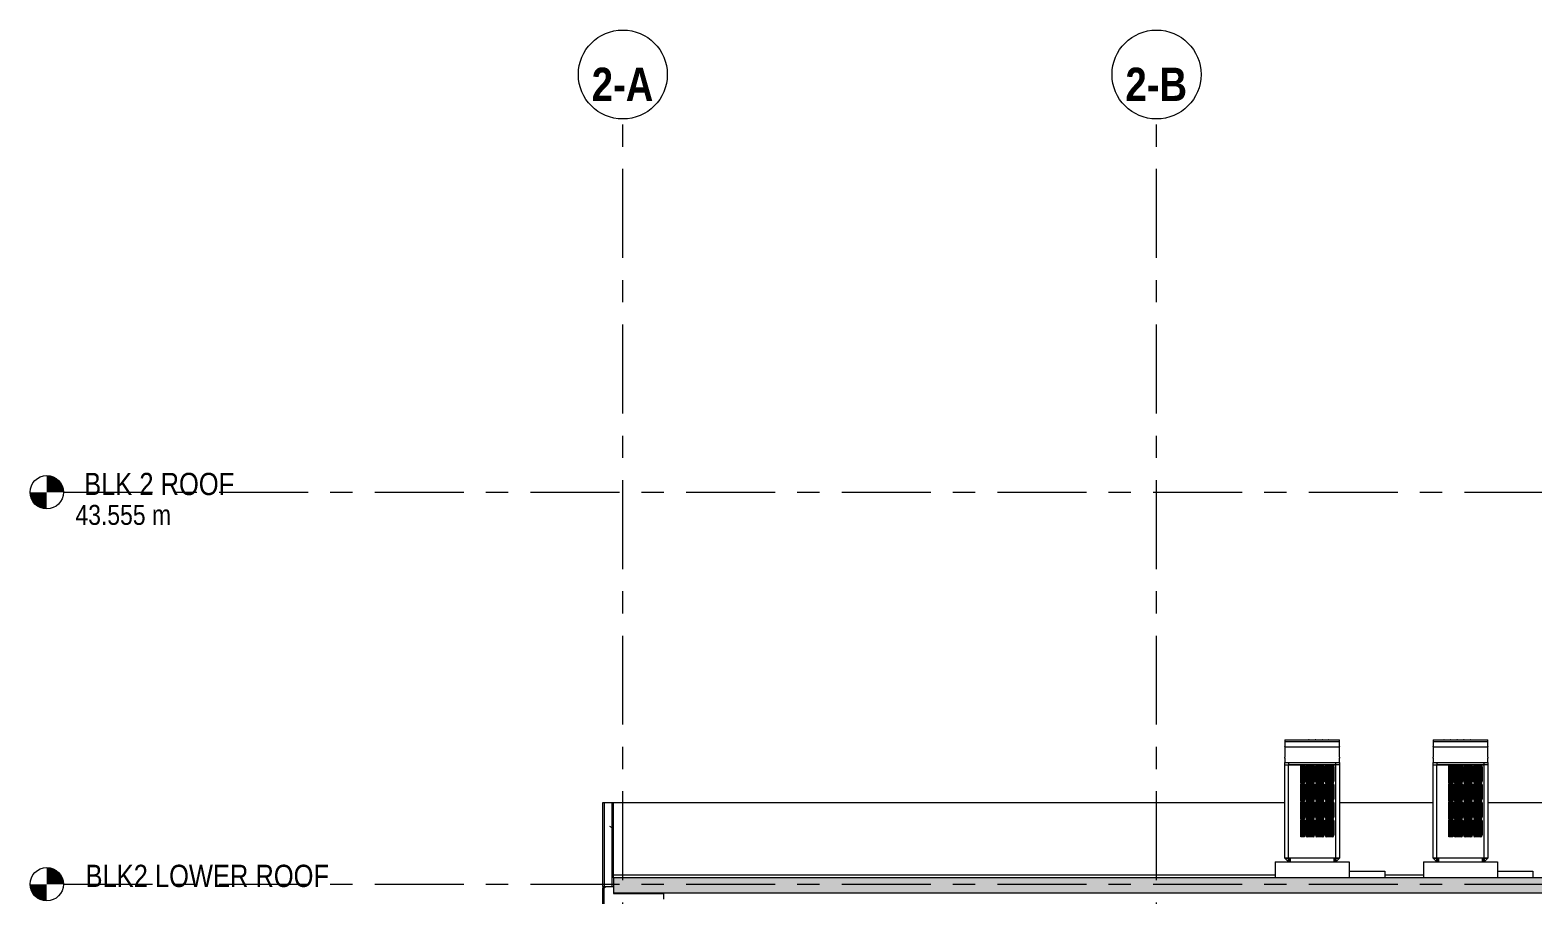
# Model space of a CAD drawing. Header units: millimetres. Extents: x -18215 to 134275, y 17919 to 48497.
# Drawn here: x 36799 to 57074, y 36620 to 48294 of the extents above; entities that cross this region are included whole.
import ezdxf

# ---------------------------------------------------------------- set-up
doc = ezdxf.new("R2010")
doc.units = ezdxf.units.MM
doc.linetypes.add('IDA - Grid Line', pattern=[2100, 1200, -300, 300, -300])
for name, color, linetype, lineweight in [('0-1', 7, 'Continuous', 5), ('A-_FLORLEVL_E', 7, 'Continuous', 9), ('S-_ANOTGRID_E', 7, 'Continuous', 9)]:
    doc.layers.add(name, color=color, linetype=linetype, lineweight=lineweight)
for name, color, linetype, lineweight, true_color in [('A-_FLOR----_E-1', 6, 'Continuous', 9, 0xff00ff), ('A-_FLORLEVL_E-1', 9, 'IDA - Grid Line', 9, 0x808080), ('A-_FLORPATT_E-1', 6, 'Continuous', 9, 0xff00ff), ('A-_GENM----_M-1', 6, 'Continuous', 9, 0xff00ff), ('A-_WALL----_E-1', 6, 'Continuous', 9, 0xff00ff), ('A-_WALL----_H-1', 6, 'Continuous', 9, 0xff00ff), ('M-_EQPT----_E-1', 6, 'Continuous', 9, 0xff00ff), ('S-_ANOTGRID_E-1', 9, 'IDA - Grid Line', 9, 0x808080), ('X_PART----_E-1', 6, 'Continuous', 9, 0xff00ff)]:
    doc.layers.add(name, color=color, linetype=linetype, lineweight=lineweight, true_color=true_color)
doc.styles.add('Arial Narrow', font='ARIALN.TTF', dxfattribs={"height": 300})
doc.styles.add('Arial Narrow_1', font='ARIALN.TTF', dxfattribs={"height": 270})
doc.styles.add('Arial Narrow_B', font='ARIALNB.TTF', dxfattribs={"height": 450})
pattern_1 = [(50, (85762.1, 31875), (1093.104, -95.634), [114.3, -1257.3]), (355, (85762.1, 31875), (-211.457, 1146.34), [91.44, -1005.84]), (100.451, (85853.2, 31867.1), (881.656, 1050.7), [97.14, -1068.54]), (46.184, (85762.1, 32179.8), (1626.475, -252.257), [171.45, -1885.95]), (96.636, (85897.6, 32158.8), (1424.416, 1484.565), [145.71, -1602.81]), (351.184, (85762.1, 32179.8), (1424.43, 1484.55), [137.16, -1508.76]), (21, (85914.5, 32103.6), (909.686, -613.591), [114.3, -1257.3]), (326, (85914.5, 32103.6), (370.812, 1105.13), [91.44, -1005.84]), (71.451, (85990.3, 32052.5), (1280.503, 491.528), [97.14, -1068.54]), (37.5, (85762.1, 31875.04), (18.5313, 507.3303), [50.292, -943.356, 50.292, -1980.438]), (37.5, (85762.1, 31875.04), (18.5313, 507.3303), [-1043.94, -970.788, 50.292, -959.358]), (7.5, (85762.1, 31875.04), (400.918, 601.0836), [50.292, -531.876, 50.292, -920.496, -384.81]), (7.5, (85762.1, 31875.04), (400.918, 601.0836), [-1552.956, 50.292, -334.518]), (327.5, (85422.25, 31875.04), (813.545, -34.3737), [50.292, -330.708, 50.292, -2715.768]), (327.5, (85422.25, 31875.04), (813.545, -34.3737), [-431.292, -1138.428, 50.292, -1527.048]), (317.5, (85269.85, 31875.04), (888.775, 152.56), [50.292, -445.008, 50.292, -1859.28]), (317.5, (85269.85, 31875.04), (888.775, 152.56), [-545.592, -739.14, 50.292, -1069.848])]

# ---------------------------------------------------------------- blocks, each defined once
blk = doc.blocks.new('1599_DB_A_BLK2_ISS_ACMV_R21 23 1228_rvt-2-Section 114')
at = {"layer": 'M-_EQPT----_E-1'}
h = blk.add_hatch(dxfattribs=at)
h.set_pattern_fill('FP_20', color=8, style=0, pattern_type=2)
h.set_pattern_definition([(90, (-66054.658, 38250.5), (-15, 9e-16), [])])
h.paths.add_polyline_path([(-66030, 38134), (-66030, 38367), (-66080, 38366), (-66080, 38134)])
h = blk.add_hatch(dxfattribs=at)
h.set_pattern_fill('FP_19', color=8, style=0, pattern_type=2)
h.set_pattern_definition([(90, (-65953.158, 38250.5), (-15, 9e-16), [])])
h.paths.add_polyline_path([(-65917, 38134), (-65908, 38135), (-65904, 38137), (-65900, 38140), (-65894, 38149), (-65894, 38154), (-65895, 38352), (-65896, 38357), (-65904, 38364), (-65914, 38367), (-65998, 38366), (-66003, 38364), (-66010, 38357), (-66013, 38347), (-66012, 38149), (-66007, 38140), (-66003, 38137), (-65993, 38134)])
h = blk.add_hatch(dxfattribs=at)
h.set_pattern_fill('FP_21', color=8, style=0, pattern_type=2)
h.set_pattern_definition([(90, (-65822.158, 38250.5), (-15, 9e-16), [])])
h.paths.add_polyline_path([(-65845, 38134), (-65777, 38135), (-65773, 38137), (-65765, 38144), (-65763, 38154), (-65764, 38352), (-65765, 38357), (-65774, 38365), (-65783, 38367), (-65867, 38366), (-65872, 38364), (-65879, 38357), (-65882, 38347), (-65881, 38149), (-65876, 38140), (-65872, 38137), (-65862, 38134)])
h = blk.add_hatch(dxfattribs=at)
h.set_pattern_fill('FP_22', color=8, style=0, pattern_type=2)
h.set_pattern_definition([(90, (-65691.158, 38250.5), (-15, 9e-16), [])])
h.paths.add_polyline_path([(-65731, 38134), (-65646, 38135), (-65642, 38137), (-65634, 38144), (-65632, 38154), (-65633, 38352), (-65634, 38357), (-65642, 38364), (-65652, 38367), (-65736, 38366), (-65742, 38363), (-65748, 38357), (-65751, 38347), (-65750, 38149), (-65745, 38140), (-65741, 38137), (-65733, 38135)])
h = blk.add_hatch(dxfattribs=at)
h.set_pattern_fill('FP_20', color=8, style=0, pattern_type=2)
h.set_pattern_definition([(90, (-64054.658, 38250.5), (-15, 9e-16), [])])
h.paths.add_polyline_path([(-64030, 38134), (-64030, 38367), (-64080, 38366), (-64080, 38134)])
h = blk.add_hatch(dxfattribs=at)
h.set_pattern_fill('FP_19', color=8, style=0, pattern_type=2)
h.set_pattern_definition([(90, (-63953.158, 38250.5), (-15, 9e-16), [])])
h.paths.add_polyline_path([(-63917, 38134), (-63908, 38135), (-63904, 38137), (-63900, 38140), (-63894, 38149), (-63894, 38154), (-63895, 38352), (-63896, 38357), (-63904, 38364), (-63914, 38367), (-63998, 38366), (-64003, 38364), (-64010, 38357), (-64013, 38347), (-64012, 38149), (-64007, 38140), (-64003, 38137), (-63993, 38134)])
h = blk.add_hatch(dxfattribs=at)
h.set_pattern_fill('FP_21', color=8, style=0, pattern_type=2)
h.set_pattern_definition([(90, (-63822.158, 38250.5), (-15, 9e-16), [])])
h.paths.add_polyline_path([(-63845, 38134), (-63777, 38135), (-63773, 38137), (-63765, 38144), (-63763, 38154), (-63764, 38352), (-63765, 38357), (-63774, 38365), (-63783, 38367), (-63867, 38366), (-63872, 38364), (-63879, 38357), (-63882, 38347), (-63881, 38149), (-63876, 38140), (-63872, 38137), (-63862, 38134)])
h = blk.add_hatch(dxfattribs=at)
h.set_pattern_fill('FP_22', color=8, style=0, pattern_type=2)
h.set_pattern_definition([(90, (-63691.158, 38250.5), (-15, 9e-16), [])])
h.paths.add_polyline_path([(-63731, 38134), (-63646, 38135), (-63642, 38137), (-63634, 38144), (-63632, 38154), (-63633, 38352), (-63634, 38357), (-63642, 38364), (-63652, 38367), (-63736, 38366), (-63742, 38363), (-63748, 38357), (-63751, 38347), (-63750, 38149), (-63745, 38140), (-63741, 38137), (-63733, 38135)])
h = blk.add_hatch(dxfattribs=at)
h.set_pattern_fill('FP_23', color=8, style=0, pattern_type=2)
h.set_pattern_definition([(90, (-66054.658, 38007.5), (-15, 9e-16), [])])
h.paths.add_polyline_path([(-66080, 37891), (-66030, 37891), (-66030, 38124), (-66080, 38124), (-66080, 37897)])
h = blk.add_hatch(dxfattribs=at)
h.set_pattern_fill('FP_24', color=8, style=0, pattern_type=2)
h.set_pattern_definition([(90, (-65953.158, 38007.5), (-15, 9e-16), [])])
h.paths.add_polyline_path([(-65914, 37891), (-65904, 37894), (-65896, 37901), (-65894, 37911), (-65894, 38109), (-65900, 38118), (-65904, 38121), (-65914, 38124), (-65998, 38123), (-66003, 38121), (-66007, 38118), (-66012, 38109), (-66013, 38100), (-66012, 37906), (-66007, 37897), (-66003, 37894), (-65990, 37891)])
h = blk.add_hatch(dxfattribs=at)
h.set_pattern_fill('FP_25', color=8, style=0, pattern_type=2)
h.set_pattern_definition([(90, (-65822.158, 38007.5), (-15, 9e-16), [])])
h.paths.add_polyline_path([(-65862, 37891), (-65777, 37892), (-65773, 37894), (-65765, 37901), (-65763, 37911), (-65763, 38109), (-65769, 38118), (-65773, 38121), (-65783, 38124), (-65867, 38123), (-65872, 38121), (-65876, 38118), (-65881, 38109), (-65882, 38100), (-65881, 37906), (-65876, 37897), (-65872, 37894), (-65864, 37892)])
h = blk.add_hatch(dxfattribs=at)
h.set_pattern_fill('FP_26', color=8, style=0, pattern_type=2)
h.set_pattern_definition([(90, (-65691.158, 38007.5), (-15, 9e-16), [])])
h.paths.add_polyline_path([(-65731, 37891), (-65646, 37892), (-65642, 37894), (-65634, 37901), (-65632, 37911), (-65632, 38109), (-65638, 38118), (-65642, 38121), (-65652, 38124), (-65736, 38123), (-65741, 38121), (-65748, 38114), (-65751, 38100), (-65750, 37906), (-65745, 37897), (-65741, 37894), (-65733, 37892)])
h = blk.add_hatch(dxfattribs=at)
h.set_pattern_fill('FP_23', color=8, style=0, pattern_type=2)
h.set_pattern_definition([(90, (-64054.658, 38007.5), (-15, 9e-16), [])])
h.paths.add_polyline_path([(-64080, 37891), (-64030, 37891), (-64030, 38124), (-64080, 38124), (-64080, 37897)])
h = blk.add_hatch(dxfattribs=at)
h.set_pattern_fill('FP_24', color=8, style=0, pattern_type=2)
h.set_pattern_definition([(90, (-63953.158, 38007.5), (-15, 9e-16), [])])
h.paths.add_polyline_path([(-63914, 37891), (-63904, 37894), (-63896, 37901), (-63894, 37911), (-63894, 38109), (-63900, 38118), (-63904, 38121), (-63914, 38124), (-63998, 38123), (-64003, 38121), (-64007, 38118), (-64012, 38109), (-64013, 38100), (-64012, 37906), (-64007, 37897), (-64003, 37894), (-63990, 37891)])
h = blk.add_hatch(dxfattribs=at)
h.set_pattern_fill('FP_25', color=8, style=0, pattern_type=2)
h.set_pattern_definition([(90, (-63822.158, 38007.5), (-15, 9e-16), [])])
h.paths.add_polyline_path([(-63862, 37891), (-63777, 37892), (-63773, 37894), (-63765, 37901), (-63763, 37911), (-63763, 38109), (-63769, 38118), (-63773, 38121), (-63783, 38124), (-63867, 38123), (-63872, 38121), (-63876, 38118), (-63881, 38109), (-63882, 38100), (-63881, 37906), (-63876, 37897), (-63872, 37894), (-63864, 37892)])
h = blk.add_hatch(dxfattribs=at)
h.set_pattern_fill('FP_26', color=8, style=0, pattern_type=2)
h.set_pattern_definition([(90, (-63691.158, 38007.5), (-15, 9e-16), [])])
h.paths.add_polyline_path([(-63731, 37891), (-63646, 37892), (-63642, 37894), (-63634, 37901), (-63632, 37911), (-63632, 38109), (-63638, 38118), (-63642, 38121), (-63652, 38124), (-63736, 38123), (-63741, 38121), (-63748, 38114), (-63751, 38100), (-63750, 37906), (-63745, 37897), (-63741, 37894), (-63733, 37892)])
h = blk.add_hatch(dxfattribs=at)
h.set_pattern_fill('FP_27', color=8, style=0, pattern_type=2)
h.set_pattern_definition([(90, (-66054.658, 37643), (-15, 9e-16), [])])
h.paths.add_polyline_path([(-66030, 37405), (-66030, 37638), (-66080, 37638), (-66080, 37405)])
h.paths.add_polyline_path([(-66080, 37648), (-66030, 37648), (-66030, 37881), (-66080, 37881)])
h = blk.add_hatch(dxfattribs=at)
h.set_pattern_fill('FP_32', color=8, style=0, pattern_type=2)
h.set_pattern_definition([(90, (-65953.158, 37764.5), (-15, 9e-16), [])])
h.paths.add_polyline_path([(-65914, 37648), (-65904, 37651), (-65900, 37654), (-65894, 37663), (-65894, 37668), (-65894, 37866), (-65900, 37875), (-65904, 37878), (-65917, 37881), (-65998, 37880), (-66003, 37878), (-66007, 37875), (-66012, 37866), (-66013, 37861), (-66012, 37663), (-66007, 37655), (-66003, 37651), (-65993, 37648), (-65917, 37648)])
h = blk.add_hatch(dxfattribs=at)
h.set_pattern_fill('FP_33', color=8, style=0, pattern_type=2)
h.set_pattern_definition([(90, (-65822.158, 37764.5), (-15, 9e-16), [])])
h.paths.add_polyline_path([(-65862, 37648), (-65777, 37649), (-65773, 37651), (-65769, 37654), (-65763, 37663), (-65763, 37668), (-65763, 37866), (-65769, 37875), (-65773, 37878), (-65783, 37881), (-65867, 37880), (-65872, 37878), (-65879, 37871), (-65882, 37861), (-65881, 37663), (-65876, 37655), (-65872, 37651), (-65864, 37649)])
h = blk.add_hatch(dxfattribs=at)
h.set_pattern_fill('FP_28', color=8, style=0, pattern_type=2)
h.set_pattern_definition([(90, (-65691.158, 37764.5), (-15, 9e-16), [])])
h.paths.add_polyline_path([(-65731, 37648), (-65646, 37649), (-65642, 37651), (-65638, 37654), (-65632, 37663), (-65632, 37668), (-65633, 37866), (-65634, 37871), (-65642, 37878), (-65652, 37881), (-65736, 37880), (-65741, 37878), (-65748, 37871), (-65751, 37861), (-65750, 37663), (-65745, 37655), (-65741, 37651), (-65733, 37649)])
h = blk.add_hatch(dxfattribs=at)
h.set_pattern_fill('FP_27', color=8, style=0, pattern_type=2)
h.set_pattern_definition([(90, (-64054.658, 37643), (-15, 9e-16), [])])
h.paths.add_polyline_path([(-64030, 37405), (-64030, 37638), (-64080, 37638), (-64080, 37405)])
h.paths.add_polyline_path([(-64080, 37648), (-64030, 37648), (-64030, 37881), (-64080, 37881)])
h = blk.add_hatch(dxfattribs=at)
h.set_pattern_fill('FP_32', color=8, style=0, pattern_type=2)
h.set_pattern_definition([(90, (-63953.158, 37764.5), (-15, 9e-16), [])])
h.paths.add_polyline_path([(-63914, 37648), (-63904, 37651), (-63900, 37654), (-63894, 37663), (-63894, 37668), (-63894, 37866), (-63900, 37875), (-63904, 37878), (-63917, 37881), (-63998, 37880), (-64003, 37878), (-64007, 37875), (-64012, 37866), (-64013, 37861), (-64012, 37663), (-64007, 37655), (-64003, 37651), (-63993, 37648), (-63917, 37648)])
h = blk.add_hatch(dxfattribs=at)
h.set_pattern_fill('FP_33', color=8, style=0, pattern_type=2)
h.set_pattern_definition([(90, (-63822.158, 37764.5), (-15, 9e-16), [])])
h.paths.add_polyline_path([(-63862, 37648), (-63777, 37649), (-63773, 37651), (-63769, 37654), (-63763, 37663), (-63763, 37668), (-63763, 37866), (-63769, 37875), (-63773, 37878), (-63783, 37881), (-63867, 37880), (-63872, 37878), (-63879, 37871), (-63882, 37861), (-63881, 37663), (-63876, 37655), (-63872, 37651), (-63864, 37649)])
h = blk.add_hatch(dxfattribs=at)
h.set_pattern_fill('FP_28', color=8, style=0, pattern_type=2)
h.set_pattern_definition([(90, (-63691.158, 37764.5), (-15, 9e-16), [])])
h.paths.add_polyline_path([(-63731, 37648), (-63646, 37649), (-63642, 37651), (-63638, 37654), (-63632, 37663), (-63632, 37668), (-63633, 37866), (-63634, 37871), (-63642, 37878), (-63652, 37881), (-63736, 37880), (-63741, 37878), (-63748, 37871), (-63751, 37861), (-63750, 37663), (-63745, 37655), (-63741, 37651), (-63733, 37649)])
h = blk.add_hatch(dxfattribs=at)
h.set_pattern_fill('FP_31', color=8, style=0, pattern_type=2)
h.set_pattern_definition([(90, (-65953.158, 37521.5), (-15, 9e-16), [])])
h.paths.add_polyline_path([(-65914, 37405), (-65904, 37408), (-65900, 37411), (-65894, 37422), (-65894, 37425), (-65894, 37623), (-65900, 37632), (-65904, 37635), (-65914, 37638), (-65998, 37637), (-66003, 37635), (-66007, 37632), (-66012, 37623), (-66013, 37618), (-66012, 37420), (-66007, 37412), (-66003, 37408), (-65993, 37405)])
h = blk.add_hatch(dxfattribs=at)
h.set_pattern_fill('FP_30', color=8, style=0, pattern_type=2)
h.set_pattern_definition([(90, (-65822.158, 37521.5), (-15, 9e-16), [])])
h.paths.add_polyline_path([(-65783, 37405), (-65773, 37408), (-65769, 37411), (-65763, 37420), (-65763, 37425), (-65763, 37623), (-65769, 37632), (-65773, 37635), (-65783, 37638), (-65867, 37637), (-65872, 37635), (-65876, 37632), (-65881, 37623), (-65882, 37618), (-65881, 37420), (-65876, 37412), (-65872, 37408), (-65862, 37405), (-65845, 37405)])
h = blk.add_hatch(dxfattribs=at)
h.set_pattern_fill('FP_29', color=8, style=0, pattern_type=2)
h.set_pattern_definition([(90, (-65691.158, 37521.5), (-15, 9e-16), [])])
h.paths.add_polyline_path([(-65670, 37405), (-65646, 37406), (-65642, 37408), (-65638, 37411), (-65632, 37420), (-65632, 37425), (-65632, 37623), (-65638, 37632), (-65642, 37635), (-65652, 37638), (-65736, 37637), (-65741, 37635), (-65745, 37632), (-65750, 37623), (-65751, 37618), (-65750, 37420), (-65745, 37411), (-65741, 37408), (-65731, 37405)])
h = blk.add_hatch(dxfattribs=at)
h.set_pattern_fill('FP_31', color=8, style=0, pattern_type=2)
h.set_pattern_definition([(90, (-63953.158, 37521.5), (-15, 9e-16), [])])
h.paths.add_polyline_path([(-63914, 37405), (-63904, 37408), (-63900, 37411), (-63894, 37422), (-63894, 37425), (-63894, 37623), (-63900, 37632), (-63904, 37635), (-63914, 37638), (-63998, 37637), (-64003, 37635), (-64007, 37632), (-64012, 37623), (-64013, 37618), (-64012, 37420), (-64007, 37412), (-64003, 37408), (-63993, 37405)])
h = blk.add_hatch(dxfattribs=at)
h.set_pattern_fill('FP_30', color=8, style=0, pattern_type=2)
h.set_pattern_definition([(90, (-63822.158, 37521.5), (-15, 9e-16), [])])
h.paths.add_polyline_path([(-63783, 37405), (-63773, 37408), (-63769, 37411), (-63763, 37420), (-63763, 37425), (-63763, 37623), (-63769, 37632), (-63773, 37635), (-63783, 37638), (-63867, 37637), (-63872, 37635), (-63876, 37632), (-63881, 37623), (-63882, 37618), (-63881, 37420), (-63876, 37412), (-63872, 37408), (-63862, 37405), (-63845, 37405)])
h = blk.add_hatch(dxfattribs=at)
h.set_pattern_fill('FP_29', color=8, style=0, pattern_type=2)
h.set_pattern_definition([(90, (-63691.158, 37521.5), (-15, 9e-16), [])])
h.paths.add_polyline_path([(-63670, 37405), (-63646, 37406), (-63642, 37408), (-63638, 37411), (-63632, 37420), (-63632, 37425), (-63632, 37623), (-63638, 37632), (-63642, 37635), (-63652, 37638), (-63736, 37637), (-63741, 37635), (-63745, 37632), (-63750, 37623), (-63751, 37618), (-63750, 37420), (-63745, 37411), (-63741, 37408), (-63731, 37405)])
at = {"layer": 'A-_FLOR----_E-1', "color": 8}
for p, q in [((-66425, 37065), (-65425, 37065)), ((-66425, 37065), (-66425, 36857)), ((-65425, 37065), (-65425, 36857)), ((-64425, 37065), (-63425, 37065)), ((-64425, 37065), (-64425, 36857)), ((-63425, 37065), (-63425, 36857))]:
    blk.add_line(p, q, dxfattribs=at)
at = {"layer": 'M-_EQPT----_E-1', "color": 8}
for p, q in [((-66295, 38712), (-65925, 38712)), ((-66295, 38712), (-66295, 38688)), ((-65925, 38688), (-66295, 38688)), ((-66295, 38620), (-66293, 38619)), ((-66293, 38619), (-66293, 38479)), ((-66292, 38619), (-65925, 38619)), ((-66144, 38712), (-66147, 38712)), ((-66060, 38712), (-66062, 38712)), ((-65964, 38712), (-65975, 38712)), ((-65925, 38712), (-65555, 38712)), ((-65555, 38688), (-65925, 38688)), ((-65925, 38619), (-65557, 38619)), ((-65874, 38712), (-65885, 38712)), ((-65787, 38712), (-65789, 38712)), ((-65702, 38712), (-65705, 38712)), ((-65556, 38619), (-65555, 38620)), ((-65556, 38479), (-65556, 38619)), ((-65555, 38688), (-65555, 38712)), ((-64295, 38712), (-63925, 38712)), ((-64295, 38712), (-64295, 38688)), ((-63925, 38688), (-64295, 38688)), ((-64295, 38620), (-64293, 38619)), ((-64293, 38619), (-64293, 38479)), ((-64292, 38619), (-63925, 38619)), ((-64144, 38712), (-64147, 38712)), ((-64060, 38712), (-64062, 38712)), ((-63964, 38712), (-63975, 38712)), ((-63925, 38712), (-63555, 38712)), ((-63555, 38688), (-63925, 38688)), ((-63925, 38619), (-63557, 38619)), ((-63874, 38712), (-63885, 38712)), ((-63787, 38712), (-63789, 38712)), ((-63702, 38712), (-63705, 38712)), ((-63556, 38619), (-63555, 38620)), ((-63556, 38479), (-63556, 38619)), ((-63555, 38688), (-63555, 38712)), ((-66295, 38409), (-66245, 38409)), ((-66295, 38374), (-66295, 38409)), ((-66295, 38374), (-66245, 38374)), ((-66295, 37116), (-66295, 38374)), ((-66245, 38409), (-65605, 38409)), ((-66245, 38409), (-66245, 38374)), ((-65605, 38374), (-66245, 38374)), ((-66245, 38374), (-65605, 38374)), ((-66245, 37116), (-66245, 38374)), ((-66080, 38134), (-66080, 38367)), ((-66080, 38367), (-66030, 38367)), ((-66030, 38367), (-66030, 38134)), ((-66013, 38154), (-66013, 38347)), ((-65993, 38367), (-65914, 38367)), ((-65894, 38347), (-65894, 38154)), ((-65882, 38154), (-65882, 38347)), ((-65862, 38367), (-65783, 38367)), ((-65763, 38347), (-65763, 38154)), ((-65751, 38154), (-65751, 38347)), ((-65731, 38367), (-65652, 38367)), ((-65632, 38347), (-65632, 38154)), ((-65605, 38409), (-65555, 38409)), ((-65605, 38374), (-65605, 38409)), ((-65555, 38374), (-65605, 38374)), ((-65605, 37116), (-65605, 38374)), ((-65555, 38409), (-65555, 38374)), ((-65555, 38374), (-65555, 37116)), ((-64295, 38409), (-64245, 38409)), ((-64295, 38374), (-64295, 38409)), ((-64295, 38374), (-64245, 38374)), ((-64295, 37116), (-64295, 38374)), ((-64245, 38409), (-63605, 38409)), ((-64245, 38409), (-64245, 38374)), ((-63605, 38374), (-64245, 38374)), ((-64245, 38374), (-63605, 38374)), ((-64245, 37116), (-64245, 38374)), ((-64080, 38134), (-64080, 38367)), ((-64080, 38367), (-64030, 38367)), ((-64030, 38367), (-64030, 38134)), ((-64013, 38154), (-64013, 38347)), ((-63993, 38367), (-63914, 38367)), ((-63894, 38347), (-63894, 38154)), ((-63882, 38154), (-63882, 38347)), ((-63862, 38367), (-63783, 38367)), ((-63763, 38347), (-63763, 38154)), ((-63751, 38154), (-63751, 38347)), ((-63731, 38367), (-63652, 38367)), ((-63632, 38347), (-63632, 38154)), ((-63605, 38409), (-63555, 38409)), ((-63605, 38374), (-63605, 38409)), ((-63555, 38374), (-63605, 38374)), ((-63605, 37116), (-63605, 38374)), ((-63555, 38409), (-63555, 38374)), ((-63555, 38374), (-63555, 37116)), ((-66030, 38134), (-66080, 38134)), ((-66080, 37891), (-66080, 38124)), ((-66080, 38124), (-66030, 38124)), ((-66030, 38124), (-66030, 37891)), ((-65914, 38134), (-65993, 38134)), ((-65993, 38124), (-65914, 38124)), ((-65783, 38134), (-65862, 38134)), ((-65862, 38124), (-65783, 38124)), ((-65652, 38134), (-65731, 38134)), ((-65731, 38124), (-65652, 38124)), ((-64030, 38134), (-64080, 38134)), ((-64080, 37891), (-64080, 38124)), ((-64080, 38124), (-64030, 38124)), ((-64030, 38124), (-64030, 37891)), ((-63914, 38134), (-63993, 38134)), ((-63993, 38124), (-63914, 38124)), ((-63783, 38134), (-63862, 38134)), ((-63862, 38124), (-63783, 38124)), ((-63652, 38134), (-63731, 38134)), ((-63731, 38124), (-63652, 38124)), ((-66013, 37911), (-66013, 38104)), ((-65894, 38104), (-65894, 37911)), ((-65882, 37911), (-65882, 38104)), ((-65763, 38104), (-65763, 37911)), ((-65751, 37911), (-65751, 38104)), ((-65632, 38104), (-65632, 37911)), ((-64013, 37911), (-64013, 38104)), ((-63894, 38104), (-63894, 37911)), ((-63882, 37911), (-63882, 38104)), ((-63763, 38104), (-63763, 37911)), ((-63751, 37911), (-63751, 38104)), ((-63632, 38104), (-63632, 37911)), ((-66030, 37891), (-66080, 37891)), ((-66080, 37881), (-66030, 37881)), ((-66080, 37648), (-66080, 37881)), ((-66030, 37881), (-66030, 37648)), ((-66013, 37668), (-66013, 37861)), ((-65914, 37891), (-65993, 37891)), ((-65993, 37881), (-65914, 37881)), ((-65894, 37861), (-65894, 37668)), ((-65882, 37668), (-65882, 37861)), ((-65783, 37891), (-65862, 37891)), ((-65862, 37881), (-65783, 37881)), ((-65763, 37861), (-65763, 37668)), ((-65751, 37668), (-65751, 37861)), ((-65652, 37891), (-65731, 37891)), ((-65731, 37881), (-65652, 37881)), ((-65632, 37861), (-65632, 37668)), ((-64030, 37891), (-64080, 37891)), ((-64080, 37881), (-64030, 37881)), ((-64080, 37648), (-64080, 37881)), ((-64030, 37881), (-64030, 37648)), ((-64013, 37668), (-64013, 37861)), ((-63914, 37891), (-63993, 37891)), ((-63993, 37881), (-63914, 37881)), ((-63894, 37861), (-63894, 37668)), ((-63882, 37668), (-63882, 37861)), ((-63783, 37891), (-63862, 37891)), ((-63862, 37881), (-63783, 37881)), ((-63763, 37861), (-63763, 37668)), ((-63751, 37668), (-63751, 37861)), ((-63652, 37891), (-63731, 37891)), ((-63731, 37881), (-63652, 37881)), ((-63632, 37861), (-63632, 37668)), ((-66030, 37648), (-66080, 37648)), ((-66080, 37638), (-66030, 37638)), ((-66080, 37405), (-66080, 37638)), ((-66030, 37638), (-66030, 37405)), ((-66013, 37425), (-66013, 37618)), ((-65914, 37648), (-65993, 37648)), ((-65993, 37638), (-65914, 37638)), ((-65894, 37618), (-65894, 37425)), ((-65882, 37425), (-65882, 37618)), ((-65783, 37648), (-65862, 37648)), ((-65862, 37638), (-65783, 37638)), ((-65763, 37618), (-65763, 37425)), ((-65751, 37425), (-65751, 37618)), ((-65652, 37648), (-65731, 37648)), ((-65731, 37638), (-65652, 37638)), ((-65632, 37618), (-65632, 37425)), ((-64030, 37648), (-64080, 37648)), ((-64080, 37638), (-64030, 37638)), ((-64080, 37405), (-64080, 37638)), ((-64030, 37638), (-64030, 37405)), ((-64013, 37425), (-64013, 37618)), ((-63914, 37648), (-63993, 37648)), ((-63993, 37638), (-63914, 37638)), ((-63894, 37618), (-63894, 37425)), ((-63882, 37425), (-63882, 37618)), ((-63783, 37648), (-63862, 37648)), ((-63862, 37638), (-63783, 37638)), ((-63763, 37618), (-63763, 37425)), ((-63751, 37425), (-63751, 37618)), ((-63652, 37648), (-63731, 37648)), ((-63731, 37638), (-63652, 37638)), ((-63632, 37618), (-63632, 37425)), ((-66030, 37405), (-66080, 37405)), ((-65914, 37405), (-65993, 37405)), ((-65783, 37405), (-65862, 37405)), ((-65652, 37405), (-65731, 37405)), ((-64030, 37405), (-64080, 37405)), ((-63914, 37405), (-63993, 37405)), ((-63783, 37405), (-63862, 37405)), ((-63652, 37405), (-63731, 37405)), ((-66295, 37116), (-66245, 37116)), ((-66295, 37116), (-66245, 37065)), ((-66245, 37116), (-66295, 37116)), ((-66245, 37116), (-66238, 37116)), ((-66245, 37065), (-66245, 37116)), ((-65605, 37116), (-66245, 37116)), ((-66238, 37065), (-66238, 37116)), ((-66218, 37116), (-66238, 37116)), ((-66238, 37116), (-66238, 37065)), ((-66218, 37070), (-66218, 37116)), ((-65612, 37116), (-65632, 37116)), ((-65632, 37116), (-65632, 37070)), ((-65612, 37116), (-65605, 37116)), ((-65612, 37116), (-65612, 37065)), ((-65612, 37065), (-65612, 37116)), ((-65605, 37116), (-65555, 37116)), ((-65605, 37065), (-65555, 37116)), ((-65605, 37116), (-65605, 37065)), ((-65555, 37116), (-65605, 37116)), ((-64295, 37116), (-64245, 37116)), ((-64295, 37116), (-64245, 37065)), ((-64245, 37116), (-64295, 37116)), ((-64245, 37116), (-64238, 37116)), ((-64245, 37065), (-64245, 37116)), ((-63605, 37116), (-64245, 37116)), ((-64238, 37065), (-64238, 37116)), ((-64218, 37116), (-64238, 37116)), ((-64238, 37116), (-64238, 37065)), ((-64218, 37070), (-64218, 37116)), ((-63612, 37116), (-63632, 37116)), ((-63632, 37116), (-63632, 37070)), ((-63612, 37116), (-63605, 37116)), ((-63612, 37116), (-63612, 37065)), ((-63612, 37065), (-63612, 37116)), ((-63605, 37116), (-63555, 37116)), ((-63605, 37065), (-63555, 37116)), ((-63605, 37116), (-63605, 37065)), ((-63555, 37116), (-63605, 37116)), ((-66235, 37065), (-66235, 37070)), ((-66235, 37070), (-66218, 37070)), ((-65632, 37070), (-65615, 37070)), ((-65615, 37070), (-65615, 37065)), ((-64235, 37065), (-64235, 37070)), ((-64235, 37070), (-64218, 37070)), ((-63632, 37070), (-63615, 37070)), ((-63615, 37070), (-63615, 37065))]:
    blk.add_line(p, q, dxfattribs=at)
at = {"layer": 'M-_EQPT----_E-1', "color": 8, "flags": 128}
for points in [[(-66295, 38466), (-66294, 38469), (-66294, 38472), (-66294, 38475), (-66293, 38478), (-66293, 38479)], [(-65556, 38479), (-65556, 38476), (-65555, 38473), (-65555, 38470), (-65555, 38468), (-65555, 38466)], [(-64295, 38466), (-64294, 38469), (-64294, 38472), (-64294, 38475), (-64293, 38478), (-64293, 38479)], [(-63556, 38479), (-63556, 38476), (-63555, 38473), (-63555, 38470), (-63555, 38468), (-63555, 38466)]]:
    blk.add_lwpolyline(points, dxfattribs=at)
at = {"layer": 'M-_EQPT----_E-1', "color": 8}
for centre, start, end in [((-65993, 38347), 90, 180), ((-65914, 38347), 0, 90), ((-65862, 38347), 90, 180), ((-65783, 38347), 0, 90), ((-65731, 38347), 90, 180), ((-65652, 38347), 0, 90), ((-63993, 38347), 90, 180), ((-63914, 38347), 0, 90), ((-63862, 38347), 90, 180), ((-63783, 38347), 0, 90), ((-63731, 38347), 90, 180), ((-63652, 38347), 0, 90), ((-65993, 38154), 180, 270), ((-65993, 38104), 90, 180), ((-65914, 38154), 270, 0), ((-65914, 38104), 0, 90), ((-65862, 38154), 180, 270), ((-65862, 38104), 90, 180), ((-65783, 38154), 270, 0), ((-65783, 38104), 0, 90), ((-65731, 38154), 180, 270), ((-65731, 38104), 90, 180), ((-65652, 38154), 270, 0), ((-65652, 38104), 0, 90), ((-63993, 38154), 180, 270), ((-63993, 38104), 90, 180), ((-63914, 38154), 270, 0), ((-63914, 38104), 0, 90), ((-63862, 38154), 180, 270), ((-63862, 38104), 90, 180), ((-63783, 38154), 270, 0), ((-63783, 38104), 0, 90), ((-63731, 38154), 180, 270), ((-63731, 38104), 90, 180), ((-63652, 38154), 270, 0), ((-63652, 38104), 0, 90), ((-65993, 37911), 180, 270), ((-65993, 37861), 90, 180), ((-65914, 37911), 270, 0), ((-65914, 37861), 0, 90), ((-65862, 37911), 180, 270), ((-65862, 37861), 90, 180), ((-65783, 37911), 270, 0), ((-65783, 37861), 0, 90), ((-65731, 37911), 180, 270), ((-65731, 37861), 90, 180), ((-65652, 37911), 270, 0), ((-65652, 37861), 0, 90), ((-63993, 37911), 180, 270), ((-63993, 37861), 90, 180), ((-63914, 37911), 270, 0), ((-63914, 37861), 0, 90), ((-63862, 37911), 180, 270), ((-63862, 37861), 90, 180), ((-63783, 37911), 270, 0), ((-63783, 37861), 0, 90), ((-63731, 37911), 180, 270), ((-63731, 37861), 90, 180), ((-63652, 37911), 270, 0), ((-63652, 37861), 0, 90), ((-65993, 37668), 180, 270), ((-65993, 37618), 90, 180), ((-65914, 37668), 270, 0), ((-65914, 37618), 0, 90), ((-65862, 37668), 180, 270), ((-65862, 37618), 90, 180), ((-65783, 37668), 270, 0), ((-65783, 37618), 0, 90), ((-65731, 37668), 180, 270), ((-65731, 37618), 90, 180), ((-65652, 37668), 270, 0), ((-65652, 37618), 0, 90), ((-63993, 37668), 180, 270), ((-63993, 37618), 90, 180), ((-63914, 37668), 270, 0), ((-63914, 37618), 0, 90), ((-63862, 37668), 180, 270), ((-63862, 37618), 90, 180), ((-63783, 37668), 270, 0), ((-63783, 37618), 0, 90), ((-63731, 37668), 180, 270), ((-63731, 37618), 90, 180), ((-63652, 37668), 270, 0), ((-63652, 37618), 0, 90), ((-65993, 37425), 180, 270), ((-65914, 37425), 270, 0), ((-65862, 37425), 180, 270), ((-65783, 37425), 270, 0), ((-65731, 37425), 180, 270), ((-65652, 37425), 270, 0), ((-63993, 37425), 180, 270), ((-63914, 37425), 270, 0), ((-63862, 37425), 180, 270), ((-63783, 37425), 270, 0), ((-63731, 37425), 180, 270), ((-63652, 37425), 270, 0)]:
    blk.add_arc(centre, 20, start, end, dxfattribs=at)
for points, knots in [([(-66295, 38688), (-66295, 38681), (-66295, 38670), (-66295, 38657), (-66295, 38646), (-66295, 38634), (-66295, 38624), (-66295, 38620), (-66295, 38620), (-66295, 38623), (-66295, 38625)], [-1, -1, -1, -1, -0.9038462, -0.8557692, -0.8076923, -0.7115385, -0.6153846, -0.5384615, -0.4615385, -0.3846154, -0.3846154, -0.3846154, -0.3846154]), ([(-64295, 38688), (-64295, 38681), (-64295, 38670), (-64295, 38657), (-64295, 38646), (-64295, 38634), (-64295, 38624), (-64295, 38620), (-64295, 38620), (-64295, 38623), (-64295, 38625)], [-1, -1, -1, -1, -0.9038462, -0.8557692, -0.8076923, -0.7115385, -0.6153846, -0.5384615, -0.4615385, -0.3846154, -0.3846154, -0.3846154, -0.3846154]), ([(-66295, 38466), (-66295, 38466), (-66295, 38466), (-66295, 38464), (-66295, 38462), (-66295, 38461), (-66295, 38460), (-66295, 38459), (-66295, 38459), (-66295, 38458), (-66295, 38456), (-66295, 38453), (-66295, 38451), (-66295, 38449), (-66295, 38447), (-66295, 38446), (-66295, 38444), (-66295, 38441), (-66295, 38438), (-66295, 38435), (-66295, 38432), (-66295, 38428), (-66295, 38424), (-66295, 38419), (-66295, 38414), (-66295, 38411), (-66295, 38409)], [-0.5, -0.5, -0.5, -0.5, -0.4791667, -0.4583333, -0.4375, -0.4270833, -0.421875, -0.4166667, -0.4114583, -0.40625, -0.3958333, -0.375, -0.3541667, -0.34375, -0.3333333, -0.3229167, -0.3125, -0.2916667, -0.2708333, -0.25, -0.2291667, -0.2083333, -0.1666667, -0.125, -0.0833333, 0, 0, 0, 0]), ([(-65555, 38409), (-65555, 38411), (-65555, 38414), (-65555, 38419), (-65555, 38424), (-65555, 38428), (-65555, 38432), (-65555, 38435), (-65555, 38438), (-65555, 38441), (-65555, 38444), (-65555, 38446), (-65555, 38447), (-65555, 38449), (-65555, 38451), (-65555, 38453), (-65555, 38456), (-65555, 38458), (-65555, 38459), (-65555, 38459), (-65555, 38460), (-65555, 38461), (-65555, 38462), (-65555, 38464), (-65555, 38466), (-65555, 38466), (-65555, 38466)], [-1, -1, -1, -1, -0.9166667, -0.875, -0.8333333, -0.7916667, -0.7708333, -0.75, -0.7291667, -0.7083333, -0.6875, -0.6770833, -0.6666667, -0.65625, -0.6458333, -0.625, -0.6041667, -0.59375, -0.5885417, -0.5833333, -0.578125, -0.5729167, -0.5625, -0.5416667, -0.5208333, -0.5, -0.5, -0.5, -0.5]), ([(-64295, 38466), (-64295, 38466), (-64295, 38466), (-64295, 38464), (-64295, 38462), (-64295, 38461), (-64295, 38460), (-64295, 38459), (-64295, 38459), (-64295, 38458), (-64295, 38456), (-64295, 38453), (-64295, 38451), (-64295, 38449), (-64295, 38447), (-64295, 38446), (-64295, 38444), (-64295, 38441), (-64295, 38438), (-64295, 38435), (-64295, 38432), (-64295, 38428), (-64295, 38424), (-64295, 38419), (-64295, 38414), (-64295, 38411), (-64295, 38409)], [-0.5, -0.5, -0.5, -0.5, -0.4791667, -0.4583333, -0.4375, -0.4270833, -0.421875, -0.4166667, -0.4114583, -0.40625, -0.3958333, -0.375, -0.3541667, -0.34375, -0.3333333, -0.3229167, -0.3125, -0.2916667, -0.2708333, -0.25, -0.2291667, -0.2083333, -0.1666667, -0.125, -0.0833333, 0, 0, 0, 0]), ([(-63555, 38409), (-63555, 38411), (-63555, 38414), (-63555, 38419), (-63555, 38424), (-63555, 38428), (-63555, 38432), (-63555, 38435), (-63555, 38438), (-63555, 38441), (-63555, 38444), (-63555, 38446), (-63555, 38447), (-63555, 38449), (-63555, 38451), (-63555, 38453), (-63555, 38456), (-63555, 38458), (-63555, 38459), (-63555, 38459), (-63555, 38460), (-63555, 38461), (-63555, 38462), (-63555, 38464), (-63555, 38466), (-63555, 38466), (-63555, 38466)], [-1, -1, -1, -1, -0.9166667, -0.875, -0.8333333, -0.7916667, -0.7708333, -0.75, -0.7291667, -0.7083333, -0.6875, -0.6770833, -0.6666667, -0.65625, -0.6458333, -0.625, -0.6041667, -0.59375, -0.5885417, -0.5833333, -0.578125, -0.5729167, -0.5625, -0.5416667, -0.5208333, -0.5, -0.5, -0.5, -0.5])]:
    blk.add_open_spline(points, degree=3, knots=knots, dxfattribs=at)
for points in [[(-65555, 38625), (-65555, 38623), (-65555, 38620), (-65555, 38620), (-65555, 38624), (-65555, 38631), (-65555, 38642), (-65555, 38655), (-65555, 38671), (-65555, 38682), (-65555, 38688)], [(-63555, 38625), (-63555, 38623), (-63555, 38620), (-63555, 38620), (-63555, 38624), (-63555, 38631), (-63555, 38642), (-63555, 38655), (-63555, 38671), (-63555, 38682), (-63555, 38688)]]:
    blk.add_open_spline(points, degree=3, dxfattribs=at)
blk = doc.blocks.new('Plinth sizes parametric - AC plinth size 2-5373453-Section 114')
at = {"layer": 'A-_GENM----_M-1'}
for p, q in [((-61425, 36940), (-60947, 36940)), ((-60947, 36940), (-60947, 36857))]:
    blk.add_line(p, q, dxfattribs=at)
blk = doc.blocks.new('Level - 1_5 mm Dia-258162-Section 114')
at = {"layer": 'A-_FLORLEVL_E'}
h = blk.add_hatch(color=256, dxfattribs=at)
edge = h.paths.add_edge_path()
edge.add_line((-82997, 22065), (-82772, 22065))
edge.add_arc((-82997, 22065), 225, 0, 90)
edge.add_line((-82997, 22290), (-82997, 22065))
h = blk.add_hatch(color=256, dxfattribs=at)
edge = h.paths.add_edge_path()
edge.add_line((-82997, 21840), (-82997, 22065))
edge.add_line((-82997, 22065), (-83222, 22065))
edge.add_arc((-82997, 22065), 225, 180, 270)
blk.add_circle((-82997, 22065), 225, dxfattribs=at)
blk = doc.blocks.new('Grid - 4 mm Dia-236334-Section 114')
at = {"layer": 'S-_ANOTGRID_E'}
blk.add_circle((-75225, 47694), 600, dxfattribs=at)

msp = doc.modelspace()

# ---------------------------------------------------------------- hatches: boundary and pattern name
at = {"layer": 'A-_FLORPATT_E-1'}
h = msp.add_hatch(dxfattribs=at)
h.set_pattern_fill('FP_10', color=256, style=0, pattern_type=2)
h.set_pattern_definition([(0, (85762.1, 31875.04), (381, 381), [47.625, -333.375]), (90, (85762.1, 31875.04), (-381, 381), [47.625, -333.375]), (135, (85809.73, 31875.04), (-381.0004, 3e-14), [67.352, -471.463]), (0, (85809.73, 32089.35), (381, 381), [47.625, -333.375]), (45, (85833.54, 32065.54), (0, 381.0004), [33.676, -505.139]), (135, (85833.54, 32065.54), (-381.0004, 3e-14), [33.676, -505.139]), (0, (85952.6, 32184.6), (381, 381), [67.352, -313.648]), (45, (85952.6, 32184.6), (0, 381.0004), [47.625, -491.19]), (135, (86019.96, 32184.6), (-381.0004, 3e-14), [47.625, -491.19]), (90, (86024.04, 31970.3), (-381, 381), [47.625, -333.375]), (45, (86024.04, 31970.29), (0, 381.0004), [33.676, -505.139]), (135, (86047.86, 31994.1), (-381.0004, 3e-14), [33.676, -505.139]), (0, (85809.73, 31970.3), (381, 381), [23.812, -319.087]), (0, (86095.48, 32065.54), (381, 381), [23.812, -319.087]), (90, (85976.4, 32113.16), (-381, 381), [23.812, -319.087]), (135, (86024.04, 31898.85), (-381.0004, 3e-14), [33.676, -505.139]), (135, (85857.36, 32160.79), (-381.0004, 3e-14), [33.676, -505.139]), (45, (85940.7, 32000.05), (0, 381.0004), [33.676, -505.139]), (90, (85893.07, 31922.66), (-381, 381), [5.953, -375.047]), (90, (85910.93, 32083.4), (-381, 381), [5.953, -375.047]), (90, (86089.53, 32148.88), (-381, 381), [5.953, -375.047]), (90, (86095.48, 31946.47), (-381, 381), [5.953, -375.047])])
h.paths.add_polyline_path([(60633, 36649), (63271, 36649), (63271, 36849), (44671, 36849), (44671, 36649), (59237, 36649)])
at = {"layer": 'A-_WALL----_E-1'}
h = msp.add_hatch(dxfattribs=at)
h.set_pattern_fill('FP_11', color=256, style=0, pattern_type=2)
h.set_pattern_definition(pattern_1)
h.paths.add_polyline_path([(44646, 36735), (44671, 36735), (44671, 37865), (44646, 37865), (44646, 36855)])
at = {"layer": 'A-_WALL----_H-1'}
h = msp.add_hatch(dxfattribs=at)
h.set_pattern_fill('FP_11', color=256, style=0, pattern_type=2)
h.set_pattern_definition(pattern_1)
h.paths.add_polyline_path([(44578, 36735), (44646, 36735), (44646, 37865), (44546, 37865), (44546, 36735)])

# ---------------------------------------------------------------- linework, layer by layer
at = {"layer": 'A-_FLOR----_E-1'}
for p, q in [((44671, 36890), (53596, 36890)), ((63271, 36849), (44671, 36849)), ((44671, 36849), (44671, 36640)), ((55074, 36890), (55596, 36890)), ((44671, 36649), (63271, 36649)), ((44671, 36640), (45346, 36640))]:
    msp.add_line(p, q, dxfattribs=at)
at = {"layer": 'A-_FLORLEVL_E-1'}
for p, q in [((37249, 42055), (134275, 42055)), ((37249, 36765), (134275, 36765))]:
    msp.add_line(p, q, dxfattribs=at)
at = {"layer": 'A-_WALL----_E-1'}
for p, q in [((53726, 37865), (44521, 37865)), ((44521, 37865), (44521, 36735)), ((44546, 37865), (44546, 36735)), ((44646, 37865), (44646, 36735)), ((44671, 36849), (44671, 37865)), ((55726, 37865), (54466, 37865)), ((57726, 37865), (56466, 37865)), ((44521, 36735), (44671, 36735)), ((44551, 36715), (44546, 36715)), ((44551, 36735), (44551, 36715)), ((45346, 36640), (45346, 36565))]:
    msp.add_line(p, q, dxfattribs=at)
at = {"layer": 'S-_ANOTGRID_E-1'}
for p, q in [((44796, 17919), (44796, 47094)), ((51996, 17919), (51996, 47094))]:
    msp.add_line(p, q, dxfattribs=at)
at = {"layer": 'X_PART----_E-1'}
for p, q in [((44521, 36715), (44521, 26585)), ((44546, 36715), (44521, 36715)), ((44546, 26585), (44546, 36715))]:
    msp.add_line(p, q, dxfattribs=at)

# ---------------------------------------------------------------- block references
at = {"layer": '0-1'}
msp.add_blockref('1599_DB_A_BLK2_ISS_ACMV_R21 23 1228_rvt-2-Section 114', (120021, 0), dxfattribs=at)
at = {"layer": 'A-_FLORLEVL_E'}
for p in [(120021, 19990), (120021, 14700)]:
    msp.add_blockref('Level - 1_5 mm Dia-258162-Section 114', p, dxfattribs=at)
at = {"layer": 'A-_GENM----_M-1'}
for p in [(116021, 0), (118021, 0)]:
    msp.add_blockref('Plinth sizes parametric - AC plinth size 2-5373453-Section 114', p, dxfattribs=at)
at = {"layer": 'S-_ANOTGRID_E'}
for p in [(120021, 0), (127221, 0)]:
    msp.add_blockref('Grid - 4 mm Dia-236334-Section 114', p, dxfattribs=at)

# ---------------------------------------------------------------- texts
at = {"layer": 'A-_FLORLEVL_E', "line_spacing_factor": 0.949189}
for s, insert, char_height, width, attachment_point, style in [('\\pxqr,t6.35,12.7,19.05,25.4,31.75,38.1,44.45,50.8,57.15,63.5,69.85,76.2,82.55,88.9,95.25,101.6,107.95,114.3,120.65,127,133.35,139.7,146.05,152.4,158.75,165.1,171.45,177.8,184.15,190.5,196.85,203.2;{BLK 2 ROOF}', (39553, 42013), 300, 2074.5, 9, 'Arial Narrow'), ('\\pxqr,t7.05556,14.11111,21.16667,28.22222,35.27778,42.33333,49.38889,56.44444,63.5,70.55556,77.61111,84.66667,91.72222,98.77778,105.83333,112.88889,119.94444,127,134.05556,141.11111,148.16667,155.22222,162.27778,169.33333,176.38889,183.44444,190.5,197.55556,204.61111,211.66667,218.72222,225.77778;{43.555 m}', (38701, 41885), 270, 1251, 3, 'Arial Narrow_1'), ('\\pxqr,t6.35,12.7,19.05,25.4,31.75,38.1,44.45,50.8,57.15,63.5,69.85,76.2,82.55,88.9,95.25,101.6,107.95,114.3,120.65,127,133.35,139.7,146.05,152.4,158.75,165.1,171.45,177.8,184.15,190.5,196.85,203.2;{BLK2 LOWER ROOF}', (40832, 36723), 300, 3354, 9, 'Arial Narrow')]:
    msp.add_mtext(s, dxfattribs=dict(at, insert=insert, char_height=char_height, width=width, attachment_point=attachment_point, style=style))
at = {"layer": 'S-_ANOTGRID_E', "char_height": 450, "width": 843, "attachment_point": 5, "line_spacing_factor": 0.949189, "style": 'Arial Narrow_B'}
for s, insert in [('\\pxqc,t3.33333,6.66667,10,13.33333,16.66667,20,23.33333,26.66667,30,33.33333,36.66667,40,43.33333,46.66667,50,53.33333,56.66667,60,63.33333,66.66667,70,73.33333,76.66667,80,83.33333,86.66667,90,93.33333,96.66667,100,103.33333,106.66667;{2-A}', (44792, 47561)), ('\\pxqc,t3.33333,6.66667,10,13.33333,16.66667,20,23.33333,26.66667,30,33.33333,36.66667,40,43.33333,46.66667,50,53.33333,56.66667,60,63.33333,66.66667,70,73.33333,76.66667,80,83.33333,86.66667,90,93.33333,96.66667,100,103.33333,106.66667;{2-B}', (51992, 47561))]:
    msp.add_mtext(s, dxfattribs=dict(at, insert=insert))

doc.saveas('drawing.dxf')
